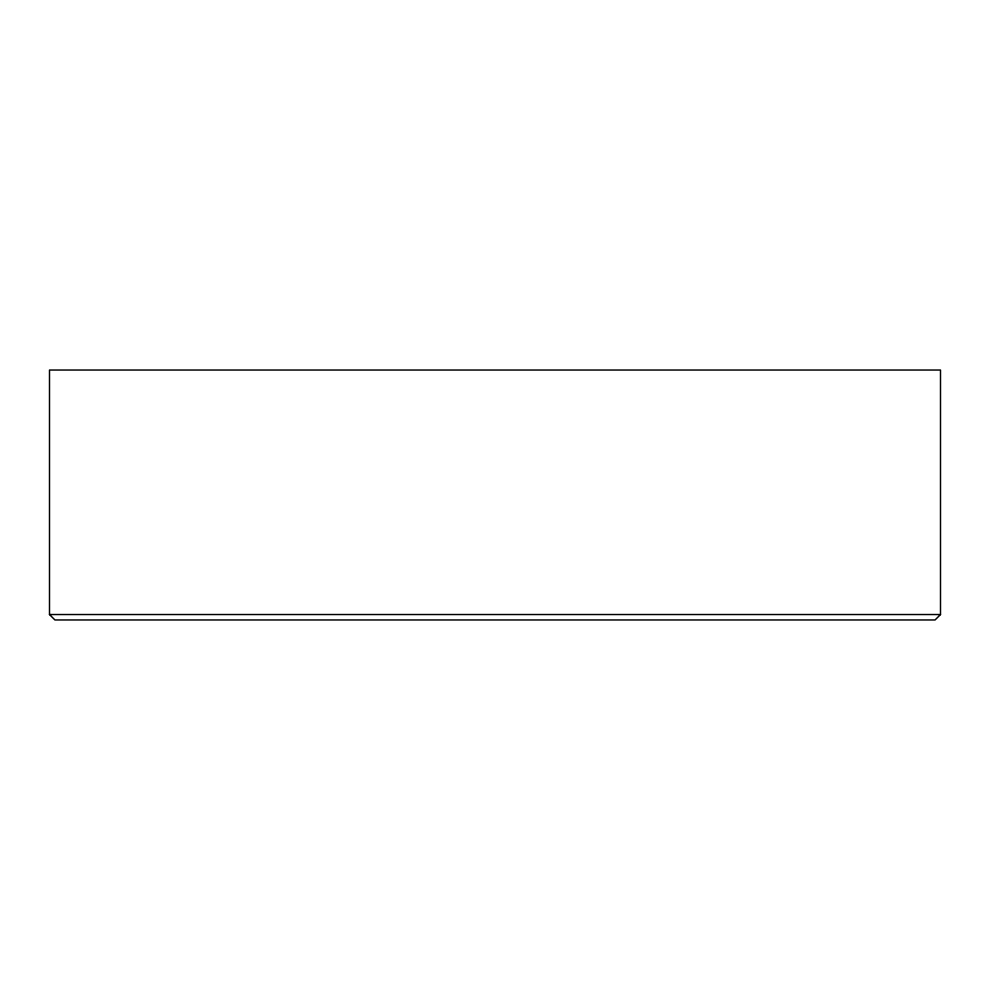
<?xml version="1.0" encoding="UTF-8"?>
<svg xmlns="http://www.w3.org/2000/svg" width="990" height="990" viewBox="0 0 990 990"><rect width="100%" height="100%" fill="white"/><g stroke="black" fill="none" stroke-linecap="round" stroke-linejoin="round"><path stroke-width="1.49" d="M940.5 614.53L935.067 619.963L54.933 619.963L49.5 614.53L49.5 370.037L940.5 370.037L940.5 614.53L49.5 614.53"/></g></svg>
